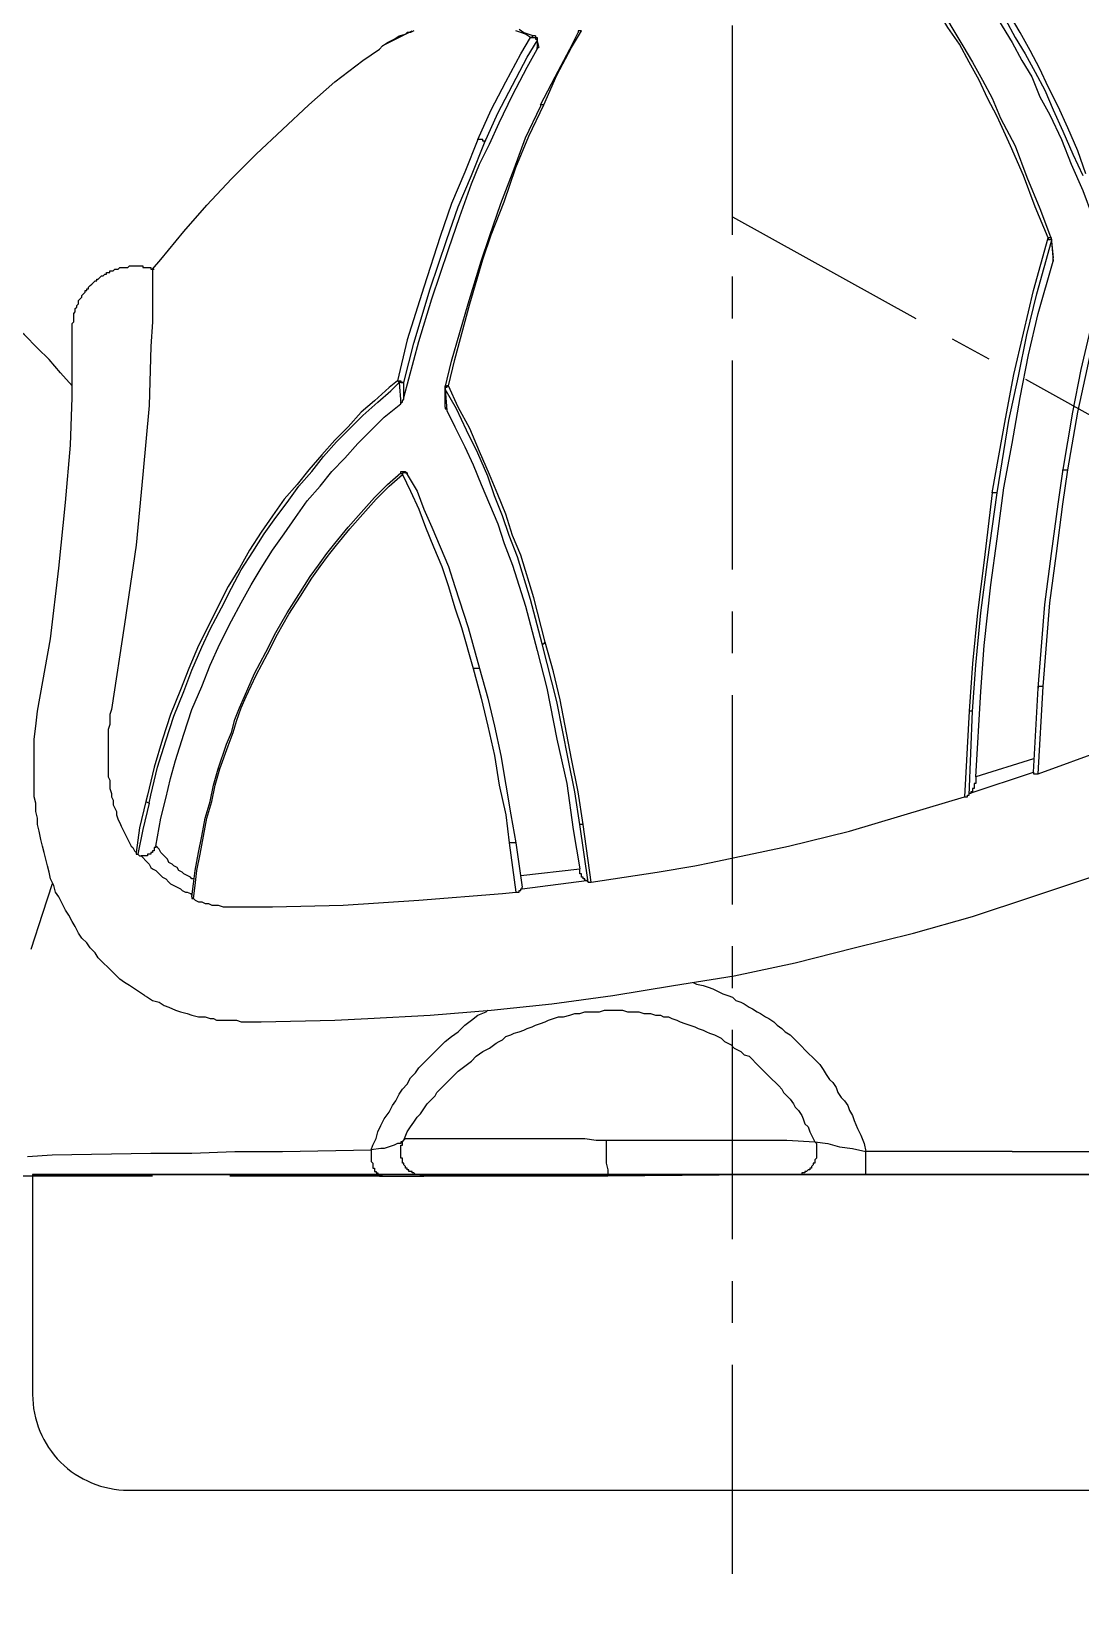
# Model space of a CAD drawing. Extents: x 2731 to 3325, y 756 to 1176.
# Drawn here: x 2970.6 to 3014.5, y 1071.9 to 1138.3 of the extents above; entities that cross this region are included whole.
import ezdxf

# ---------------------------------------------------------------- set-up
doc = ezdxf.new("R2010")
doc.units = 0
doc.header["$LTSCALE"] = 7
doc.header["$MEASUREMENT"] = 0
doc.linetypes.add('CENTER', pattern=[2, 1.25, -0.25, 0.25, -0.25])
doc.layers.get('0').update_dxf_attribs({"color": 2, "linetype": 'CONTINUOUS'})
for name, color, linetype in [('CENTER', 1, 'CENTER'), ('D', 2, 'CONTINUOUS'), ('Layer 1', 7, 'CONTINUOUS')]:
    doc.layers.add(name, color=color, linetype=linetype)

msp = doc.modelspace()

# ---------------------------------------------------------------- linework, layer by layer
at = {"color": 7, "linetype": 'Continuous'}
for points in [[(2975.693, 1128.412), (2976.036, 1128.825), (2976.998, 1129.993), (2977.96, 1131.093), (2978.991, 1132.192), (2980.022, 1133.223), (2981.121, 1134.254), (2982.221, 1135.284), (2983.321, 1136.246), (2984.489, 1137.139), (2985.176, 1137.621)], [(2975.349, 1098.039), (2975.143, 1098.177), (2974.937, 1098.314), (2974.731, 1098.452), (2974.524, 1098.589), (2974.318, 1098.726), (2974.181, 1098.864), (2973.975, 1099.07), (2973.837, 1099.207), (2973.631, 1099.413), (2973.425, 1099.62), (2973.288, 1099.826), (2973.082, 1100.032), (2972.944, 1100.238), (2972.738, 1100.444), (2972.6, 1100.65), (2972.463, 1100.925), (2972.326, 1101.131), (2972.188, 1101.406), (2972.051, 1101.613), (2971.913, 1101.887), (2971.776, 1102.162), (2971.639, 1102.368), (2971.57, 1102.643), (2971.432, 1102.918), (2971.364, 1103.193), (2971.295, 1103.468), (2971.226, 1103.743), (2971.157, 1104.018), (2971.089, 1104.292), (2971.02, 1104.567), (2970.951, 1104.911), (2970.882, 1105.186), (2970.882, 1105.461), (2970.814, 1105.736), (2970.814, 1106.079), (2970.745, 1106.354), (2970.745, 1106.629), (2970.745, 1106.973), (2970.745, 1107.247), (2970.745, 1107.522), (2970.745, 1107.866), (2970.745, 1108.141), (2970.745, 1108.416), (2970.745, 1108.759), (2970.814, 1109.309), (2970.882, 1109.927), (2971.432, 1112.951), (2971.776, 1115.906), (2972.051, 1118.654), (2972.257, 1121.06), (2972.326, 1123.053), (2972.326, 1124.633), (2972.326, 1125.526), (2972.326, 1125.801), (2972.326, 1125.87), (2972.326, 1125.939), (2972.326, 1126.007), (2972.326, 1126.076), (2972.326, 1126.145), (2972.394, 1126.214), (2972.394, 1126.282), (2972.394, 1126.351), (2972.394, 1126.42), (2972.394, 1126.488), (2972.394, 1126.557), (2972.463, 1126.626), (2972.463, 1126.694), (2972.463, 1126.763), (2972.532, 1126.832), (2972.532, 1126.901), (2972.6, 1126.969), (2972.6, 1127.038), (2972.6, 1127.107), (2972.669, 1127.175), (2972.738, 1127.244), (2972.738, 1127.313), (2972.806, 1127.382), (2972.875, 1127.45), (2972.875, 1127.519), (2972.944, 1127.519), (2972.944, 1127.588), (2973.013, 1127.588), (2973.013, 1127.657), (2973.082, 1127.725), (2973.15, 1127.794), (2973.219, 1127.863), (2973.288, 1127.931), (2973.356, 1127.931), (2973.356, 1128), (2973.425, 1128), (2973.494, 1128.069), (2973.563, 1128.138), (2973.631, 1128.138), (2973.7, 1128.206), (2973.769, 1128.206), (2973.769, 1128.275), (2973.837, 1128.275), (2973.906, 1128.275), (2973.906, 1128.344), (2973.975, 1128.344), (2974.044, 1128.344), (2974.112, 1128.412), (2974.181, 1128.412), (2974.25, 1128.412), (2974.318, 1128.481), (2974.387, 1128.481), (2974.456, 1128.481), (2974.524, 1128.481), (2974.593, 1128.481), (2974.662, 1128.481), (2974.731, 1128.55), (2974.8, 1128.55), (2974.868, 1128.55), (2974.937, 1128.55), (2975.006, 1128.55), (2975.074, 1128.55), (2975.143, 1128.55), (2975.212, 1128.55), (2975.281, 1128.55), (2975.281, 1128.481), (2975.349, 1128.481), (2975.418, 1128.481), (2975.487, 1128.481), (2975.555, 1128.481), (2975.624, 1128.481), (2975.624, 1128.412), (2975.693, 1128.412), (2975.761, 1128.412)], [(2975.693, 1128.412), (2975.693, 1126.214), (2975.624, 1125.183), (2975.555, 1122.709), (2975.281, 1119.823), (2975.006, 1116.868), (2974.524, 1113.569), (2973.975, 1109.996), (2973.906, 1109.79), (2973.906, 1109.584), (2973.906, 1109.378), (2973.837, 1109.171), (2973.837, 1108.965), (2973.837, 1108.759), (2973.837, 1108.553), (2973.837, 1108.347), (2973.837, 1108.141), (2973.837, 1107.934), (2973.837, 1107.797), (2973.837, 1107.591), (2973.837, 1107.385), (2973.837, 1107.179), (2973.906, 1107.041), (2973.906, 1106.835), (2973.906, 1106.698), (2973.975, 1106.492), (2973.975, 1106.354), (2974.044, 1106.216), (2974.044, 1106.01), (2974.112, 1105.873), (2974.181, 1105.736), (2974.181, 1105.598), (2974.25, 1105.392), (2974.318, 1105.255), (2974.387, 1105.117), (2974.456, 1104.98), (2974.524, 1104.842), (2974.593, 1104.705), (2974.662, 1104.567), (2974.731, 1104.43), (2974.8, 1104.292), (2974.868, 1104.224), (2974.937, 1104.086), (2975.006, 1104.018)], [(2972.326, 1123.533), (2971.845, 1124.083), (2971.364, 1124.633), (2970.882, 1125.114), (2970.333, 1125.664), (2969.783, 1126.145), (2969.233, 1126.557), (2968.615, 1127.038), (2968.065, 1127.45), (2967.447, 1127.863)], [(3012.526, 1107.385), (3012.526, 1107.316), (3012.594, 1107.316), (3012.663, 1107.316), (3012.732, 1107.316), (3015.549, 1108.347), (3017.336, 1109.103), (3019.122, 1109.859), (3020.84, 1110.614), (3023.727, 1111.989), (3026.269, 1113.226), (3028.674, 1114.6), (3029.293, 1114.944)], [(3012.526, 1107.934), (3010.12, 1107.179), (3010.12, 1107.11), (3010.12, 1107.041), (3010.12, 1106.973), (3010.12, 1106.904), (3010.052, 1106.904), (3010.052, 1106.835), (3010.052, 1106.766), (3010.052, 1106.698), (3009.983, 1106.698), (3009.983, 1106.629), (3009.983, 1106.56), (3009.914, 1106.56), (3009.914, 1106.492), (3009.845, 1106.492), (3012.526, 1107.385)], [(3012.526, 1107.385), (3012.526, 1107.385)], [(3012.526, 1107.385), (3012.526, 1107.385)], [(2993.903, 1102.781), (2993.972, 1102.781), (2994.04, 1102.781), (2996.789, 1103.193), (2998.37, 1103.468), (2999.057, 1103.605), (3002.287, 1104.292), (3004.829, 1104.911), (3008.059, 1105.873), (3009.639, 1106.354), (3009.708, 1106.354), (3009.777, 1106.354), (3009.777, 1106.423), (3009.845, 1106.423), (3009.845, 1106.492)], [(2975.212, 1103.88), (2975.281, 1103.811), (2975.418, 1103.674), (2975.487, 1103.605), (2975.555, 1103.537), (2975.624, 1103.399), (2975.693, 1103.331), (2975.83, 1103.262), (2975.899, 1103.193), (2976.036, 1103.056), (2976.105, 1102.987), (2976.242, 1102.918), (2976.38, 1102.781), (2976.449, 1102.712), (2976.586, 1102.643), (2976.724, 1102.574), (2976.861, 1102.506), (2976.93, 1102.437), (2977.067, 1102.368), (2977.136, 1102.368), (2977.273, 1102.3), (2977.342, 1102.231)], [(2975.349, 1098.039), (2975.487, 1097.97), (2975.693, 1097.833), (2975.968, 1097.764), (2976.174, 1097.627), (2976.38, 1097.558), (2976.655, 1097.421), (2976.861, 1097.352), (2977.136, 1097.283), (2977.342, 1097.215), (2977.617, 1097.146), (2977.892, 1097.146), (2978.098, 1097.077), (2978.235, 1097.077), (2978.373, 1097.009), (2978.648, 1097.009), (2978.922, 1097.009), (2979.197, 1097.009), (2979.403, 1096.94), (2980.228, 1096.94), (2983.321, 1097.009), (2984.695, 1097.077), (2987.306, 1097.215), (2989.849, 1097.421), (2992.391, 1097.696), (2994.934, 1098.039), (2997.476, 1098.452), (3000.019, 1098.864), (3002.562, 1099.413), (3005.035, 1100.032), (3007.509, 1100.65), (3009.983, 1101.338), (3012.457, 1102.162), (3014.931, 1102.987)], [(2991.154, 1102.506), (2993.834, 1102.849)], [(2993.834, 1102.849), (2993.765, 1102.849), (2993.765, 1102.918), (2993.697, 1102.918), (2993.697, 1102.987), (2993.628, 1102.987), (2993.628, 1103.056), (2993.628, 1103.124), (2993.559, 1103.124), (2993.559, 1103.193), (2993.559, 1103.262), (2993.559, 1103.331)], [(2993.903, 1102.781), (2993.834, 1102.849)], [(2993.834, 1102.849), (2993.834, 1102.849)], [(2993.903, 1102.781), (2993.903, 1102.781)], [(2977.342, 1102.162), (2977.342, 1102.094), (2977.411, 1102.094), (2977.479, 1102.025), (2977.617, 1101.956), (2977.754, 1101.956), (2977.892, 1101.887), (2978.029, 1101.887), (2978.167, 1101.819), (2978.304, 1101.819), (2978.442, 1101.819), (2978.648, 1101.75), (2978.785, 1101.75), (2978.854, 1101.75), (2979.06, 1101.75), (2980.366, 1101.75), (2980.709, 1101.75), (2983.664, 1101.819), (2986.825, 1102.025), (2990.33, 1102.3), (2990.879, 1102.368)], [(2990.879, 1102.368), (2990.948, 1102.368), (2991.017, 1102.368), (2991.017, 1102.437), (2991.086, 1102.437), (2991.086, 1102.506), (2991.154, 1102.506)], [(2990.879, 1102.368), (2990.879, 1102.368)], [(2991.154, 1102.506), (2991.154, 1102.574)], [(2991.154, 1102.506), (2991.154, 1102.506)], [(2975.693, 1090.48), (2969.302, 1090.48)], [(2970.676, 1090.549), (3029.293, 1090.549)], [(2985.313, 1090.48), (2978.922, 1090.48)], [(2994.728, 1090.48), (2987.1, 1090.48), (2987.031, 1090.48)], [(3002.493, 1090.549), (2994.728, 1090.48)], [(3002.493, 1090.549), (3005.447, 1090.549)], [(3011.426, 1090.549), (3005.447, 1090.549)]]:
    msp.add_lwpolyline(points, dxfattribs=at)
msp.add_lwpolyline([(2970.676, 1090.549), (2970.676, 1081.355, 0.414214), (2974.676, 1077.355), (3025.293, 1077.355, 0.414214), (3029.293, 1081.355), (3029.293, 1090.549)], format="xyb", dxfattribs=at)
msp.add_open_spline([(2970.676, 1090.549), (2970.676, 1090.549), (3029.293, 1090.549), (3029.293, 1090.549), (3029.293, 1090.549), (2970.676, 1090.549), (2970.676, 1090.549)], degree=3, knots=[0, 0, 0, 0, 1, 1, 1, 2, 2, 2, 2], dxfattribs=at)
at = {"layer": 'CENTER'}
msp.add_line((2999.95, 1130.597), (3237.296, 999.053), dxfattribs=at)
msp.add_lwpolyline([(2999.95, 1073.851), (2999.95, 1147.504)], dxfattribs=at)
at = {"layer": 'D'}
msp.add_line((3011.632, 1091.511), (3014.862, 1091.511), dxfattribs=at)
for points in [[(3008.059, 1142.706), (3008.402, 1142.362), (3008.746, 1141.95), (3009.09, 1141.606), (3009.433, 1141.194), (3009.639, 1140.85), (3009.914, 1140.507), (3010.395, 1139.888), (3010.808, 1139.27), (3011.22, 1138.583), (3011.632, 1137.896), (3012.044, 1137.139), (3012.457, 1136.452), (3012.8, 1135.628), (3013.213, 1134.872), (3013.694, 1133.841), (3014.106, 1132.81), (3014.587, 1131.711), (3014.999, 1130.611), (3014.999, 1130.543), (3014.999, 1130.474), (3015.068, 1130.474), (3015.068, 1130.405), (3015.137, 1130.405)], [(3010.258, 1140.919), (3010.189, 1140.919), (3010.12, 1140.919), (3010.12, 1140.85), (3010.052, 1140.85), (3010.052, 1140.782), (3010.533, 1140.163), (3010.945, 1139.476), (3011.357, 1138.857), (3011.769, 1138.102), (3012.182, 1137.415), (3012.594, 1136.658), (3013.006, 1135.903), (3013.35, 1135.078), (3013.762, 1134.185), (3014.175, 1133.223), (3014.587, 1132.329)], [(3014.724, 1132.398), (3014.381, 1133.36), (3013.969, 1134.322), (3013.556, 1135.215), (3013.144, 1136.04), (3012.8, 1136.796), (3012.388, 1137.552), (3011.976, 1138.308), (3011.563, 1138.995), (3011.082, 1139.682), (3010.67, 1140.301), (3010.258, 1140.919)], [(3013.281, 1129.649), (3013.281, 1129.718), (3013.213, 1129.718), (3013.144, 1129.718), (3012.594, 1131.024), (3012.113, 1132.329), (3011.563, 1133.566), (3011.014, 1134.803), (3010.601, 1135.559), (3010.258, 1136.315), (3009.845, 1137.071), (3009.433, 1137.827), (3008.952, 1138.514), (3008.54, 1139.201), (3008.128, 1139.82), (3007.647, 1140.438), (3007.578, 1140.507)], [(3007.784, 1140.507), (3007.853, 1140.369), (3008.265, 1139.82), (3008.746, 1139.133), (3009.158, 1138.445), (3009.571, 1137.758), (3009.983, 1137.071), (3010.395, 1136.315), (3010.808, 1135.559), (3011.151, 1134.734), (3011.769, 1133.566), (3012.251, 1132.261), (3012.8, 1130.955), (3013.281, 1129.649)], [(2986.619, 1138.376), (2986.482, 1138.308), (2986.344, 1138.308), (2986.275, 1138.239), (2986.138, 1138.17), (2986, 1138.102), (2985.863, 1138.033), (2985.725, 1137.964), (2985.588, 1137.896), (2985.451, 1137.827), (2985.313, 1137.758), (2985.176, 1137.621)], [(2985.313, 1137.758), (2985.519, 1137.896), (2985.794, 1138.033), (2986, 1138.17), (2986.275, 1138.239), (2986.413, 1138.308), (2986.55, 1138.376)], [(2986.207, 1123.053), (2986.207, 1123.671), (2986.619, 1125.32), (2987.306, 1127.588), (2987.993, 1129.649), (2988.474, 1131.024), (2989.024, 1132.329), (2989.574, 1133.704), (2990.124, 1134.941), (2990.742, 1136.109), (2991.361, 1137.277), (2991.773, 1137.964), (2991.773, 1137.621)], [(2989.299, 1133.841), (2989.849, 1135.078), (2990.467, 1136.246), (2991.086, 1137.415), (2991.498, 1138.102), (2991.567, 1138.102), (2991.635, 1138.102), (2991.704, 1138.102), (2991.704, 1138.033), (2991.773, 1138.033), (2991.773, 1137.964)], [(2991.704, 1138.17), (2991.635, 1138.17), (2991.567, 1138.17), (2991.567, 1138.102), (2991.498, 1138.102), (2991.292, 1138.239), (2991.086, 1138.308), (2990.879, 1138.376)], [(2991.017, 1138.445), (2991.223, 1138.308), (2991.429, 1138.239), (2991.635, 1138.17)], [(2991.498, 1138.102), (2991.498, 1138.102)], [(2991.704, 1138.17), (2991.704, 1138.17)], [(2991.704, 1138.17), (2991.704, 1138.102), (2991.773, 1138.102), (2991.773, 1138.033), (2991.773, 1137.964)], [(2991.704, 1138.17), (2991.704, 1138.17)], [(2991.773, 1137.964), (2991.841, 1137.689)], [(2991.773, 1137.964), (2991.773, 1137.964)], [(2991.91, 1135.284), (2992.529, 1136.452), (2993.147, 1137.621), (2993.491, 1138.308)], [(2992.048, 1135.284), (2992.597, 1136.521), (2993.216, 1137.689), (2993.628, 1138.376), (2993.559, 1138.376), (2993.491, 1138.376), (2993.491, 1138.308)], [(2986.207, 1123.053), (2986.825, 1125.389), (2987.375, 1127.175), (2988.062, 1129.237), (2988.543, 1130.611), (2989.024, 1131.986), (2989.368, 1132.81), (2989.78, 1133.635), (2990.192, 1134.528), (2990.742, 1135.697), (2991.361, 1136.865), (2991.773, 1137.621), (2991.773, 1137.689), (2991.841, 1137.689)], [(2991.773, 1137.621), (2991.773, 1137.621)], [(2988.062, 1123.533), (2988.337, 1124.633), (2988.955, 1126.969), (2989.505, 1128.825), (2989.849, 1129.856), (2990.398, 1131.23), (2990.879, 1132.673), (2991.429, 1133.979), (2992.048, 1135.284), (2991.979, 1135.284), (2991.91, 1135.284), (2991.91, 1135.215)], [(2992.048, 1135.284), (2992.048, 1135.284)], [(2987.925, 1123.465), (2988.199, 1124.564), (2988.886, 1126.969), (2989.436, 1128.756), (2989.78, 1129.787), (2990.261, 1131.161), (2990.811, 1132.604), (2991.292, 1133.91), (2991.91, 1135.215)], [(2989.299, 1133.841), (2988.749, 1132.467), (2988.199, 1131.161), (2987.718, 1129.787), (2987.031, 1127.657), (2986.344, 1125.457), (2985.932, 1123.74), (2986, 1123.74), (2986.069, 1123.74), (2986.069, 1123.671), (2986.138, 1123.671), (2986.207, 1123.671)], [(2989.574, 1133.704), (2989.574, 1133.772), (2989.505, 1133.772), (2989.505, 1133.841), (2989.436, 1133.841), (2989.368, 1133.841), (2989.299, 1133.841)], [(2989.574, 1133.704), (2989.574, 1133.704)], [(3010.808, 1119.067), (3011.357, 1122.159), (3011.701, 1124.014), (3012.113, 1125.732), (3012.526, 1127.519), (3013.144, 1129.718), (3013.144, 1129.649), (3013.213, 1129.649), (3013.281, 1129.649), (3013.281, 1129.581)], [(3011.014, 1119.067), (3011.495, 1122.09), (3011.907, 1123.946), (3012.251, 1125.664), (3012.663, 1127.382), (3013.281, 1129.581), (3013.35, 1128.756)], [(3013.281, 1129.649), (3013.281, 1129.649)], [(3013.281, 1129.649), (3013.281, 1129.581)], [(3013.281, 1129.649), (3013.281, 1129.649)], [(3013.281, 1129.581), (3013.35, 1128.893)], [(3013.281, 1129.581), (3013.281, 1129.581)], [(3010.12, 1107.179), (3010.326, 1110.752), (3010.464, 1112.676), (3010.739, 1115.219), (3011.014, 1117.143), (3011.289, 1119.273), (3011.632, 1121.128), (3011.976, 1123.053), (3012.319, 1124.839), (3012.732, 1126.557), (3013.35, 1128.756), (3013.35, 1128.825), (3013.35, 1128.893)], [(3013.35, 1128.756), (3013.35, 1128.756)], [(3013.762, 1119.96), (3014.175, 1122.434), (3014.518, 1124.221), (3015.137, 1126.832)], [(3013.969, 1120.029), (3014.381, 1122.434), (3014.793, 1124.289), (3015.343, 1126.901), (3015.274, 1126.901), (3015.205, 1126.901), (3015.137, 1126.901), (3015.137, 1126.832)], [(2975.418, 1106.148), (2975.555, 1106.079), (2975.624, 1106.423), (2975.899, 1107.591), (2976.242, 1108.69), (2976.586, 1109.721), (2976.998, 1110.752), (2977.342, 1111.645), (2977.754, 1112.607), (2978.098, 1113.363), (2978.579, 1114.256), (2978.991, 1115.081), (2979.403, 1115.837), (2979.885, 1116.593), (2980.366, 1117.349), (2980.846, 1118.036), (2981.328, 1118.654), (2981.809, 1119.342), (2982.358, 1119.96), (2982.839, 1120.579), (2983.389, 1121.197), (2983.939, 1121.747), (2984.489, 1122.296), (2985.107, 1122.846), (2985.657, 1123.327), (2986, 1123.671), (2985.932, 1123.74), (2985.588, 1123.465), (2984.97, 1122.915), (2984.42, 1122.434), (2983.87, 1121.816), (2983.321, 1121.266), (2982.771, 1120.647), (2982.221, 1120.029), (2981.74, 1119.41), (2981.19, 1118.792), (2980.709, 1118.105), (2980.228, 1117.417), (2979.747, 1116.662), (2979.335, 1115.906), (2978.854, 1115.15), (2978.442, 1114.325), (2977.96, 1113.363), (2977.617, 1112.676), (2977.205, 1111.714), (2976.861, 1110.821), (2976.449, 1109.79), (2976.105, 1108.759), (2975.761, 1107.591), (2975.487, 1106.423), (2975.418, 1106.148), (2975.143, 1105.049), (2975.006, 1104.018)], [(2985.932, 1123.74), (2985.932, 1123.74)], [(2986.207, 1123.671), (2986, 1123.671), (2986.069, 1122.778)], [(2992.116, 1112.814), (2991.635, 1114.669), (2991.086, 1116.456), (2990.742, 1117.28), (2990.467, 1118.174), (2990.124, 1118.998), (2989.78, 1119.823), (2989.368, 1120.785), (2988.955, 1121.747), (2988.474, 1122.64), (2988.062, 1123.533), (2987.993, 1123.533), (2987.993, 1123.465), (2987.925, 1123.465), (2987.925, 1123.396)], [(2987.925, 1123.465), (2987.925, 1123.533), (2987.993, 1123.533), (2988.062, 1123.533)], [(2987.925, 1123.396), (2987.925, 1123.465)], [(2987.925, 1123.465), (2987.925, 1123.465)], [(2987.925, 1122.64), (2987.925, 1123.396)], [(2987.925, 1123.396), (2987.925, 1123.396)], [(2987.925, 1123.396), (2987.925, 1123.396)], [(2991.979, 1112.745), (2991.498, 1114.6), (2990.948, 1116.387), (2990.604, 1117.28), (2990.33, 1118.105), (2989.986, 1118.929), (2989.711, 1119.754), (2989.299, 1120.716), (2988.818, 1121.678), (2988.406, 1122.571), (2987.925, 1123.396), (2987.993, 1122.503)], [(2988.062, 1123.533), (2988.062, 1123.533)], [(2975.83, 1104.292), (2976.036, 1105.461), (2976.242, 1106.285), (2976.449, 1107.11), (2976.655, 1107.866), (2976.998, 1108.965), (2977.342, 1109.996), (2977.754, 1110.958), (2978.098, 1111.851), (2978.51, 1112.745), (2978.991, 1113.707), (2979.403, 1114.463), (2979.816, 1115.219), (2980.228, 1115.906), (2980.709, 1116.662), (2981.19, 1117.349), (2981.671, 1118.036), (2982.152, 1118.723), (2982.702, 1119.342), (2983.183, 1119.96), (2983.733, 1120.51), (2984.282, 1121.128), (2984.832, 1121.678), (2985.382, 1122.228), (2986.069, 1122.778), (2986.069, 1122.846), (2986.138, 1122.846), (2986.138, 1122.915), (2986.207, 1122.984), (2986.207, 1123.053)], [(2986.069, 1122.778), (2986.069, 1122.778)], [(2987.925, 1122.64), (2987.925, 1122.64)], [(2987.925, 1122.64), (2987.925, 1122.571), (2987.993, 1122.571), (2987.993, 1122.503)], [(2987.993, 1122.503), (2988.337, 1121.816), (2988.749, 1120.991), (2989.093, 1120.235), (2989.436, 1119.41), (2989.78, 1118.586), (2990.124, 1117.761), (2990.398, 1116.937), (2990.742, 1116.043), (2991.292, 1114.325), (2991.773, 1112.47), (2992.185, 1110.889), (2992.597, 1108.759), (2993.01, 1106.904), (2993.285, 1104.98), (2993.559, 1103.331)], [(2977.342, 1102.162), (2977.411, 1102.712), (2977.479, 1103.262), (2977.617, 1104.018), (2977.754, 1104.705), (2977.892, 1105.461), (2978.098, 1106.148), (2978.235, 1106.835), (2978.442, 1107.522), (2978.785, 1108.553), (2978.991, 1109.034), (2979.129, 1109.584), (2979.335, 1110.065), (2979.541, 1110.546), (2979.953, 1111.508), (2980.434, 1112.401), (2980.846, 1113.226), (2981.328, 1114.05), (2981.809, 1114.806), (2982.29, 1115.562), (2982.633, 1116.043), (2982.977, 1116.524), (2983.321, 1116.937), (2983.87, 1117.624), (2984.42, 1118.242), (2984.97, 1118.861), (2985.519, 1119.41), (2986.069, 1119.891), (2986.069, 1119.96), (2986.138, 1119.96), (2986.207, 1119.96), (2986.275, 1119.96), (2986.275, 1119.891), (2986.344, 1119.891), (2986.344, 1119.823), (2986.756, 1119.135), (2987.031, 1118.38), (2987.375, 1117.624), (2987.718, 1116.799), (2988.062, 1115.974), (2988.337, 1115.15), (2988.886, 1113.432), (2989.368, 1111.714), (2989.711, 1110.477), (2989.986, 1109.309), (2990.261, 1108.072), (2990.467, 1106.835), (2990.673, 1105.598), (2990.879, 1104.43), (2991.154, 1102.574)], [(3012.732, 1110.889), (3013.006, 1114.394), (3013.281, 1116.524), (3013.556, 1118.586), (3013.762, 1119.96)], [(3012.938, 1110.958), (3013.213, 1114.463), (3013.487, 1116.524), (3013.762, 1118.586), (3013.969, 1120.029)], [(3013.762, 1119.96), (3013.762, 1120.029), (3013.831, 1120.029), (3013.9, 1120.029), (3013.969, 1120.029)], [(3013.762, 1119.96), (3013.762, 1119.96)], [(2978.51, 1107.522), (2978.854, 1108.484), (2979.06, 1109.034), (2979.197, 1109.515), (2979.403, 1110.065), (2979.61, 1110.546), (2980.022, 1111.439), (2980.503, 1112.332), (2980.915, 1113.157), (2981.396, 1113.982), (2981.877, 1114.738), (2982.358, 1115.493), (2982.702, 1115.974), (2983.046, 1116.456), (2983.389, 1116.868), (2983.939, 1117.555), (2984.489, 1118.174), (2985.038, 1118.792), (2985.588, 1119.342), (2986.138, 1119.823), (2986.069, 1119.891)], [(2986.069, 1119.891), (2986.069, 1119.891)], [(2986.344, 1119.823), (2986.344, 1119.891), (2986.275, 1119.891), (2986.207, 1119.891), (2986.138, 1119.891), (2986.138, 1119.823), (2986.482, 1119.135), (2986.825, 1118.38), (2987.1, 1117.624), (2987.443, 1116.799), (2987.787, 1115.974), (2988.062, 1115.15), (2988.337, 1114.256), (2988.612, 1113.432), (2989.093, 1111.714)], [(2986.344, 1119.823), (2986.344, 1119.823)], [(3009.983, 1109.927), (3010.12, 1111.851), (3010.326, 1114.05), (3010.601, 1116.181), (3011.014, 1119.067), (3010.945, 1119.067), (3010.876, 1119.067), (3010.808, 1119.067), (3010.464, 1116.25), (3010.189, 1114.05), (3009.983, 1111.92), (3009.845, 1109.927)], [(3011.014, 1119.067), (3011.014, 1119.067)], [(2991.979, 1112.745), (2992.048, 1112.745), (2992.116, 1112.814)], [(2991.979, 1112.745), (2991.979, 1112.745)], [(2993.559, 1105.186), (2993.353, 1106.56), (2993.078, 1107.934), (2992.597, 1110.34), (2991.979, 1112.745)], [(2993.697, 1105.186), (2993.491, 1106.56), (2993.216, 1107.934), (2992.735, 1110.408), (2992.46, 1111.577), (2992.116, 1112.814)], [(2989.368, 1111.714), (2989.299, 1111.714), (2989.23, 1111.714), (2989.161, 1111.714), (2989.093, 1111.714), (2989.436, 1110.477), (2989.711, 1109.309), (2989.986, 1108.072), (2990.192, 1106.835), (2990.467, 1105.598), (2990.604, 1104.43), (2990.879, 1102.368)], [(2989.368, 1111.714), (2989.368, 1111.714)], [(3012.526, 1107.385), (3012.732, 1110.889)], [(3012.732, 1107.316), (3012.938, 1110.958), (3012.869, 1110.958), (3012.8, 1110.958), (3012.732, 1110.958), (3012.732, 1110.889)], [(3012.938, 1110.958), (3012.938, 1110.958)], [(3009.845, 1109.927), (3009.639, 1106.354)], [(3009.845, 1106.423), (3009.983, 1109.927), (3009.914, 1109.927), (3009.845, 1109.927)], [(3009.983, 1109.927), (3009.983, 1109.927)], [(2977.411, 1102.094), (2977.479, 1102.643), (2977.548, 1103.262), (2977.685, 1103.949), (2977.823, 1104.705), (2977.96, 1105.461), (2978.167, 1106.148), (2978.304, 1106.835), (2978.51, 1107.522), (2978.442, 1107.522)], [(2975.555, 1106.079), (2975.281, 1104.98), (2975.074, 1103.949)], [(2993.903, 1102.781), (2993.559, 1105.186)], [(2994.04, 1102.781), (2993.697, 1105.186), (2993.628, 1105.186), (2993.559, 1105.186)], [(2993.697, 1105.186), (2993.697, 1105.186)], [(2975.006, 1104.018), (2975.006, 1104.018)], [(2975.006, 1104.018), (2975.006, 1103.949), (2975.074, 1103.949), (2975.143, 1103.88), (2975.212, 1103.88)], [(2977.411, 1102.918), (2977.342, 1102.918), (2977.273, 1102.987), (2977.136, 1103.056), (2976.998, 1103.124), (2976.93, 1103.193), (2976.792, 1103.262), (2976.724, 1103.399), (2976.586, 1103.468), (2976.518, 1103.537), (2976.38, 1103.605), (2976.311, 1103.743), (2976.242, 1103.811), (2976.174, 1103.88), (2976.105, 1103.949), (2976.036, 1104.018), (2975.968, 1104.155), (2975.899, 1104.224), (2975.83, 1104.292), (2975.83, 1104.224), (2975.761, 1104.224), (2975.761, 1104.155), (2975.761, 1104.086), (2975.693, 1104.086), (2975.693, 1104.018), (2975.624, 1104.018), (2975.624, 1103.949), (2975.555, 1103.949), (2975.487, 1103.949), (2975.487, 1103.88), (2975.418, 1103.88), (2975.349, 1103.88), (2975.281, 1103.88), (2975.212, 1103.88)], [(2975.83, 1104.292), (2975.83, 1104.292)], [(2990.879, 1104.43), (2990.811, 1104.43), (2990.742, 1104.43), (2990.673, 1104.43), (2990.604, 1104.43)], [(2990.879, 1104.43), (2990.879, 1104.43)], [(2971.501, 1102.712), (2971.089, 1101.475), (2970.608, 1099.963)], [(2991.086, 1103.056), (2993.559, 1103.331)], [(2998.301, 1098.589), (2998.438, 1098.52), (2998.713, 1098.452), (2998.919, 1098.383), (2999.126, 1098.314), (2999.401, 1098.177), (2999.538, 1098.108), (2999.744, 1098.039), (2999.95, 1097.97), (3000.088, 1097.833), (3000.294, 1097.764), (3000.431, 1097.696), (3000.637, 1097.558), (3000.775, 1097.489), (3000.981, 1097.352), (3001.118, 1097.283), (3001.325, 1097.146), (3001.462, 1097.077), (3001.668, 1096.94), (3001.805, 1096.802), (3002.012, 1096.665), (3002.149, 1096.527), (3002.355, 1096.39), (3002.493, 1096.252), (3002.699, 1096.046), (3002.836, 1095.909), (3002.974, 1095.771), (3003.111, 1095.634), (3003.317, 1095.428), (3003.455, 1095.291), (3003.592, 1095.153), (3003.729, 1094.947), (3003.867, 1094.741), (3004.005, 1094.534), (3004.142, 1094.397), (3004.279, 1094.191), (3004.348, 1093.985), (3004.486, 1093.779), (3004.623, 1093.641), (3004.76, 1093.435), (3004.829, 1093.229), (3004.966, 1093.023), (3005.035, 1092.817), (3005.173, 1092.473), (3005.31, 1092.198), (3005.447, 1091.855), (3005.516, 1091.511)], [(2970.47, 1091.305), (2971.501, 1091.373), (2975.624, 1091.442), (2977.342, 1091.442), (2979.129, 1091.511), (2981.121, 1091.511), (2984.832, 1091.58), (2984.901, 1091.786), (2985.038, 1092.061), (2985.107, 1092.336), (2985.245, 1092.61), (2985.382, 1092.885), (2985.588, 1093.16), (2985.725, 1093.435), (2985.863, 1093.641), (2986, 1093.916), (2986.138, 1094.122), (2986.344, 1094.328), (2986.482, 1094.603), (2986.688, 1094.809), (2986.825, 1095.016), (2987.1, 1095.291), (2987.375, 1095.565), (2987.65, 1095.84), (2987.925, 1096.115), (2988.199, 1096.321), (2988.474, 1096.527), (2988.749, 1096.802), (2989.024, 1097.009), (2989.299, 1097.215), (2989.643, 1097.352), (2989.711, 1097.421)], [(2987.512, 1093.847), (2987.581, 1093.985), (2987.787, 1094.191), (2988.062, 1094.466), (2988.268, 1094.672), (2988.474, 1094.878), (2988.749, 1095.084), (2989.024, 1095.291), (2989.23, 1095.497), (2989.505, 1095.703), (2989.78, 1095.84), (2990.055, 1096.046), (2990.192, 1096.115), (2990.33, 1096.184), (2990.467, 1096.321), (2990.673, 1096.39), (2990.811, 1096.459), (2991.017, 1096.527), (2991.223, 1096.596), (2991.361, 1096.665), (2991.567, 1096.734), (2991.704, 1096.802), (2991.91, 1096.871), (2992.116, 1096.94), (2992.254, 1097.009), (2992.46, 1097.077), (2992.666, 1097.146), (2992.872, 1097.146), (2993.147, 1097.215), (2993.353, 1097.283), (2993.559, 1097.283), (2993.765, 1097.352), (2993.972, 1097.352), (2994.247, 1097.352), (2994.384, 1097.352), (2994.59, 1097.421), (2994.865, 1097.421), (2995.071, 1097.421), (2995.346, 1097.421), (2995.552, 1097.352), (2995.827, 1097.352), (2996.033, 1097.352), (2996.239, 1097.283), (2996.514, 1097.283), (2996.72, 1097.215), (2996.926, 1097.215), (2997.064, 1097.146), (2997.27, 1097.146), (2997.408, 1097.077), (2997.614, 1097.009), (2997.751, 1096.94), (2997.957, 1096.871), (2998.163, 1096.802), (2998.37, 1096.734), (2998.507, 1096.665), (2998.713, 1096.596), (2998.851, 1096.527), (2998.988, 1096.459), (2999.194, 1096.39), (2999.332, 1096.321), (2999.469, 1096.252), (2999.607, 1096.115), (2999.744, 1096.046), (2999.881, 1095.978), (3000.019, 1095.84), (3000.156, 1095.771), (3000.294, 1095.703), (3000.431, 1095.565), (3000.637, 1095.497), (3000.775, 1095.359), (3000.912, 1095.222), (3001.05, 1095.084), (3001.187, 1094.947), (3001.325, 1094.809), (3001.462, 1094.672), (3001.599, 1094.534), (3001.737, 1094.397), (3001.874, 1094.26), (3002.012, 1094.122), (3002.08, 1093.985), (3002.218, 1093.847), (3002.355, 1093.71), (3002.493, 1093.504), (3002.562, 1093.367), (3002.699, 1093.229), (3002.836, 1093.023), (3002.905, 1092.885), (3002.974, 1092.679), (3003.111, 1092.542), (3003.18, 1092.336), (3003.249, 1092.198), (3003.386, 1091.923)], [(2986.207, 1091.992), (2986.344, 1092.336), (2986.482, 1092.542), (2986.619, 1092.748), (2986.756, 1092.954), (2986.894, 1093.091), (2987.031, 1093.298), (2987.169, 1093.504), (2987.375, 1093.71), (2987.512, 1093.847)], [(2986.207, 1091.992), (2986.275, 1092.061), (2986.344, 1092.061), (2986.413, 1092.061), (2986.619, 1092.061), (2986.825, 1092.061), (2987.169, 1092.061), (2988.337, 1092.061), (2990.467, 1092.061), (2991.429, 1092.061), (2992.941, 1092.061), (2993.765, 1092.061), (2994.247, 1091.992), (2994.659, 1091.992), (2994.659, 1091.786), (2994.659, 1091.58), (2994.659, 1091.305), (2994.659, 1091.03), (2994.728, 1090.755), (2994.728, 1090.686), (2994.728, 1090.618), (2994.728, 1090.549), (2994.728, 1090.48)], [(2986.138, 1091.923), (2986.069, 1091.923), (2986.069, 1091.855), (2986, 1091.855), (2985.932, 1091.855), (2985.794, 1091.786), (2985.588, 1091.717), (2985.382, 1091.649), (2985.245, 1091.649), (2984.832, 1091.58), (2984.832, 1091.511), (2984.832, 1091.442), (2984.832, 1091.373), (2984.832, 1091.305), (2984.832, 1091.236), (2984.832, 1091.167), (2984.832, 1091.099), (2984.901, 1091.03), (2984.901, 1090.961), (2984.901, 1090.893), (2984.901, 1090.824), (2984.97, 1090.824), (2984.97, 1090.755), (2984.97, 1090.686), (2985.038, 1090.686), (2985.038, 1090.618), (2985.107, 1090.618), (2985.107, 1090.549), (2985.176, 1090.549), (2985.176, 1090.48), (2985.245, 1090.48), (2985.313, 1090.48), (2987.031, 1090.48)], [(2987.1, 1090.48), (2987.031, 1090.48), (2986.962, 1090.48), (2986.894, 1090.48), (2986.894, 1090.549), (2986.825, 1090.549), (2986.756, 1090.549), (2986.688, 1090.549), (2986.619, 1090.618), (2986.55, 1090.618), (2986.55, 1090.686), (2986.482, 1090.686), (2986.413, 1090.686), (2986.413, 1090.755), (2986.344, 1090.755), (2986.344, 1090.824), (2986.275, 1090.824), (2986.275, 1090.893), (2986.207, 1090.961), (2986.207, 1091.03), (2986.138, 1091.03), (2986.138, 1091.099), (2986.138, 1091.167), (2986.138, 1091.236), (2986.069, 1091.236), (2986.069, 1091.305), (2986.069, 1091.373), (2986.069, 1091.442), (2986.069, 1091.511), (2986.069, 1091.58), (2986.069, 1091.649), (2986.069, 1091.717), (2986.069, 1091.786), (2986.138, 1091.786), (2986.138, 1091.855), (2986.138, 1091.923), (2986.207, 1091.992)], [(2994.659, 1091.992), (2995.827, 1091.992), (2996.308, 1091.992), (2997.064, 1091.992), (2998.507, 1091.992), (2998.782, 1091.992), (3000.775, 1091.992), (3002.218, 1091.992), (3003.386, 1091.923), (3003.455, 1091.855), (3003.455, 1091.786), (3003.455, 1091.717), (3003.455, 1091.649), (3003.455, 1091.58), (3003.455, 1091.511), (3003.455, 1091.442), (3003.455, 1091.373), (3003.455, 1091.305), (3003.455, 1091.236), (3003.386, 1091.167), (3003.386, 1091.099), (3003.386, 1091.03), (3003.317, 1091.03), (3003.317, 1090.961), (3003.249, 1090.893), (3003.249, 1090.824), (3003.18, 1090.824), (3003.18, 1090.755), (3003.111, 1090.755), (3003.042, 1090.686), (3002.974, 1090.686), (3002.974, 1090.618), (3002.905, 1090.618), (3002.836, 1090.618), (3002.836, 1090.549), (3002.768, 1090.549), (3002.699, 1090.549), (3002.63, 1090.549), (3002.562, 1090.549), (3002.493, 1090.549)], [(3003.386, 1091.923), (3003.936, 1091.855), (3004.417, 1091.717), (3004.966, 1091.649), (3005.516, 1091.511)], [(3003.386, 1091.923), (3003.386, 1091.923)], [(3005.447, 1090.549), (3005.516, 1090.549), (3005.516, 1090.618), (3005.516, 1090.686), (3005.516, 1090.755), (3005.516, 1090.824), (3005.516, 1090.961), (3005.516, 1091.167), (3005.516, 1091.511)], [(3011.632, 1091.511), (3005.516, 1091.511)]]:
    msp.add_lwpolyline(points, dxfattribs=at)
at = {"layer": 'Layer 1', "color": 7, "lineweight": 25}
for points in [[(2977.342, 1102.162), (2977.342, 1102.162)], [(2987.031, 1090.48), (2987.031, 1090.48)], [(2987.1, 1090.48), (2987.1, 1090.48)], [(3005.447, 1090.549), (3005.447, 1090.549)]]:
    msp.add_lwpolyline(points, dxfattribs=at)

doc.saveas('drawing.dxf')
